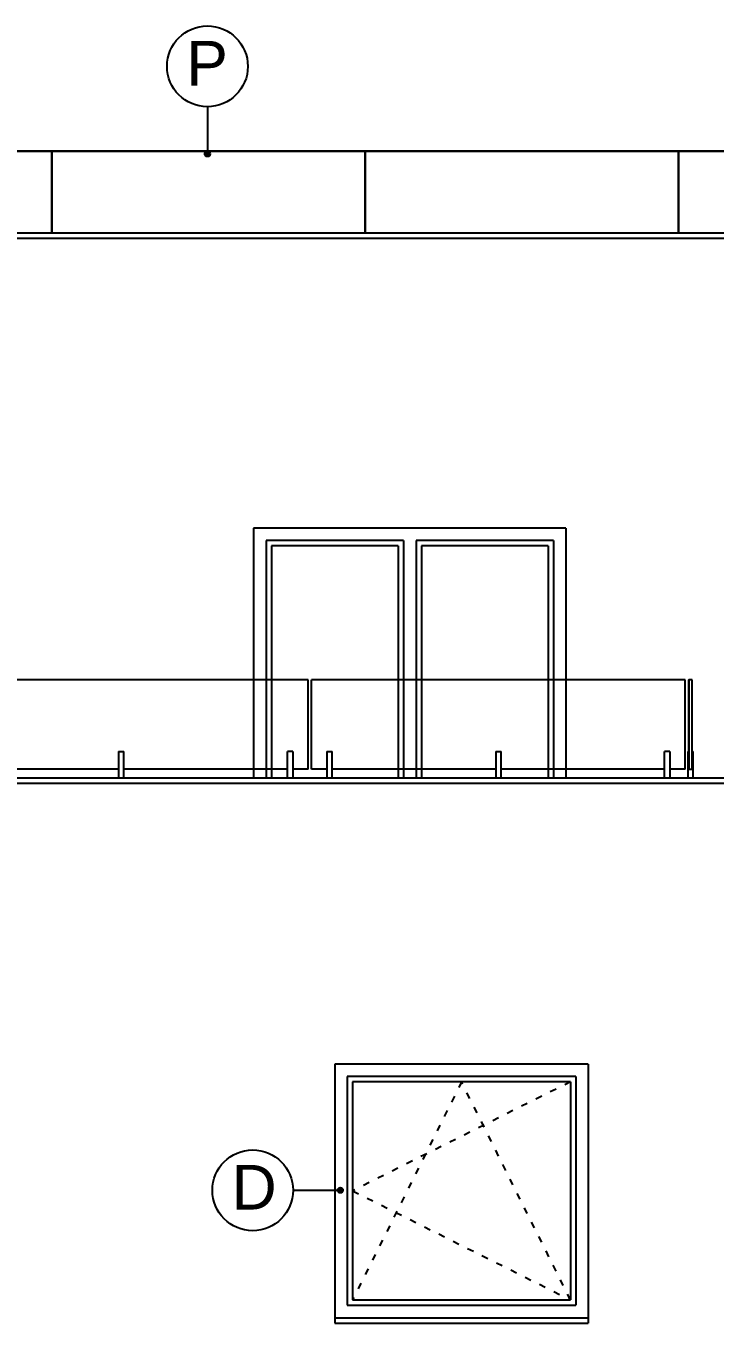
# Model space of a CAD drawing. Extents: x 3792242 to 5145247, y -1546315 to -1031918.
# Drawn here: x 4271763 to 4275623, y -1521714 to -1514453 of the extents above; entities that cross this region are included whole.
import ezdxf

# ---------------------------------------------------------------- set-up
doc = ezdxf.new("R2010")
doc.units = 0
doc.header["$MEASUREMENT"] = 0
doc.linetypes.add('ACAD_ISO03W100', pattern=[30, 12, -18])
for name, color, linetype in [('OKNÁ', 143, 'CONTINUOUS'), ('TENKÁ', 7, 'CONTINUOUS'), ('ZARIADENIE1', 145, 'CONTINUOUS'), ('ZZ-elektro', 221, 'CONTINUOUS')]:
    doc.layers.add(name, color=color, linetype=linetype)
doc.styles.add('ARIAL', font='arial.ttf')

msp = doc.modelspace()

# ---------------------------------------------------------------- hatches: boundary and pattern name
at = {"layer": 'TENKÁ', "ltscale": 0.25}
h = msp.add_hatch(color=256, dxfattribs=at)
h.dxf.hatch_style = 1
h.paths.add_polyline_path([(4272764.462, -1515169.893, 1), (4272794.462, -1515169.893, 1)])
h = msp.add_hatch(color=256, dxfattribs=at)
h.dxf.hatch_style = 1
h.paths.add_polyline_path([(4273523.445, -1520985.5, 1), (4273523.445, -1520955.5, 1)])

# ---------------------------------------------------------------- linework, layer by layer
at = {"layer": 'OKNÁ'}
for p, q in [((4273847.714, -1517363.77), (4273137.714, -1517363.77)), ((4273137.714, -1517363.77), (4273137.714, -1518663.77)), ((4273847.714, -1517363.77), (4273847.714, -1518663.77)), ((4274687.714, -1517363.77), (4273977.714, -1517363.77)), ((4273977.714, -1517363.77), (4273977.714, -1518663.77)), ((4274687.714, -1517363.77), (4274687.714, -1518663.77)), ((4274812.714, -1520363.77), (4273592.714, -1520363.77)), ((4273592.714, -1520363.77), (4273592.714, -1521583.77)), ((4274812.714, -1520363.77), (4274812.714, -1521583.77)), ((4273592.714, -1521583.77), (4274812.714, -1521583.77))]:
    msp.add_line(p, q, dxfattribs=at)
at = {"layer": 'OKNÁ', "linetype": 'ACAD_ISO03W100', "ltscale": 3}
for p, q in [((4274812.714, -1520363.77), (4273592.714, -1520973.77)), ((4274202.714, -1520363.77), (4273592.714, -1521583.77)), ((4274812.714, -1521583.77), (4274202.714, -1520363.77)), ((4273592.714, -1520973.77), (4274812.714, -1521583.77))]:
    msp.add_line(p, q, dxfattribs=at)
at = {"layer": 'TENKÁ', "ltscale": 0.25}
for p, q in [((4272779.462, -1514905.833), (4272779.462, -1515169.893)), ((4273259.386, -1520970.5), (4273523.445, -1520970.5))]:
    msp.add_line(p, q, dxfattribs=at)
at = {"layer": 'TENKÁ'}
for p, q in [((4307997.714, -1515613.77), (4262097.714, -1515613.77)), ((4307997.714, -1515643.77), (4262097.714, -1515643.77)), ((4273037.714, -1517263.77), (4273037.714, -1518663.77)), ((4274787.714, -1517263.77), (4273037.714, -1517263.77)), ((4274787.714, -1517263.77), (4274787.714, -1518663.77)), ((4273877.714, -1517333.77), (4273107.714, -1517333.77)), ((4273107.714, -1517333.77), (4273107.714, -1518663.77)), ((4273877.714, -1517333.77), (4273877.714, -1518663.77)), ((4274717.714, -1517333.77), (4273947.714, -1517333.77)), ((4273947.714, -1517333.77), (4273947.714, -1518663.77)), ((4274717.714, -1517333.77), (4274717.714, -1518663.77)), ((4308797.714, -1518663.77), (4262097.714, -1518663.77)), ((4308797.714, -1518693.77), (4262097.714, -1518693.77)), ((4273492.714, -1520263.77), (4273492.714, -1521713.77)), ((4274912.714, -1520263.77), (4273492.714, -1520263.77)), ((4274912.714, -1520263.77), (4274912.714, -1521713.77)), ((4274842.714, -1520333.77), (4273562.714, -1520333.77)), ((4273562.714, -1520333.77), (4273562.714, -1521613.77)), ((4274842.714, -1520333.77), (4274842.714, -1521613.77)), ((4273562.714, -1521613.77), (4274842.714, -1521613.77)), ((4273492.714, -1521683.77), (4274912.714, -1521683.77)), ((4273492.714, -1521713.77), (4274912.714, -1521713.77))]:
    msp.add_line(p, q, dxfattribs=at)
at = {"layer": 'TENKÁ', "color": 8}
for p, q in [((4272281.464, -1518513.77), (4272281.464, -1518663.77)), ((4272281.464, -1518513.77), (4272311.464, -1518513.77)), ((4272281.464, -1518513.77), (4272281.464, -1518663.77)), ((4272281.464, -1518513.77), (4272311.464, -1518513.77)), ((4272311.464, -1518663.77), (4272311.464, -1518513.77)), ((4272311.464, -1518663.77), (4272311.464, -1518513.77)), ((4273227.714, -1518663.77), (4273227.714, -1518513.77)), ((4273257.714, -1518513.77), (4273227.714, -1518513.77)), ((4273227.714, -1518663.77), (4273227.714, -1518513.77)), ((4273257.714, -1518513.77), (4273227.714, -1518513.77)), ((4273257.714, -1518513.77), (4273257.714, -1518663.77)), ((4273257.714, -1518513.77), (4273257.714, -1518663.77)), ((4273447.714, -1518513.77), (4273447.714, -1518663.77)), ((4273447.714, -1518513.77), (4273477.714, -1518513.77)), ((4273447.714, -1518513.77), (4273447.714, -1518663.77)), ((4273447.714, -1518513.77), (4273477.714, -1518513.77)), ((4273477.714, -1518663.77), (4273477.714, -1518513.77)), ((4273477.714, -1518663.77), (4273477.714, -1518513.77)), ((4274393.964, -1518513.77), (4274393.964, -1518663.77)), ((4274393.964, -1518513.77), (4274423.964, -1518513.77)), ((4274393.964, -1518513.77), (4274393.964, -1518663.77)), ((4274393.964, -1518513.77), (4274423.964, -1518513.77)), ((4274423.964, -1518663.77), (4274423.964, -1518513.77)), ((4274423.964, -1518663.77), (4274423.964, -1518513.77)), ((4275340.214, -1518663.77), (4275340.214, -1518513.77)), ((4275370.214, -1518513.77), (4275340.214, -1518513.77)), ((4275340.214, -1518663.77), (4275340.214, -1518513.77)), ((4275370.214, -1518513.77), (4275340.214, -1518513.77)), ((4275370.214, -1518513.77), (4275370.214, -1518663.77)), ((4275370.214, -1518513.77), (4275370.214, -1518663.77)), ((4275470.214, -1518513.77), (4275475.214, -1518513.77)), ((4275470.214, -1518513.77), (4275470.214, -1518663.77)), ((4275470.214, -1518513.77), (4275475.214, -1518513.77)), ((4275470.214, -1518513.77), (4275470.214, -1518663.77)), ((4275495.214, -1518513.77), (4275500.214, -1518513.77)), ((4275495.214, -1518513.77), (4275500.214, -1518513.77)), ((4275500.214, -1518663.77), (4275500.214, -1518513.77)), ((4275500.214, -1518663.77), (4275500.214, -1518513.77))]:
    msp.add_line(p, q, dxfattribs=at)
at = {"layer": 'TENKÁ', "ltscale": 0.25}
for centre, radius in [((4272779.462, -1514679.662), 226.172), ((4272779.462, -1515169.893), 15), ((4273033.214, -1520970.5), 226.172), ((4273523.445, -1520970.5), 15)]:
    msp.add_circle(centre, radius, dxfattribs=at)
at = {"layer": 'ZARIADENIE1'}
for p, q in [((4273342.714, -1518113.77), (4271250.214, -1518113.77)), ((4273342.714, -1518113.77), (4271250.214, -1518113.77)), ((4273342.714, -1518613.77), (4273342.714, -1518113.77)), ((4273342.714, -1518613.77), (4273342.714, -1518113.77)), ((4273342.714, -1518613.77), (4273342.714, -1518113.77)), ((4273342.714, -1518613.77), (4273342.714, -1518113.77)), ((4273362.714, -1518613.77), (4273362.714, -1518113.77)), ((4273362.714, -1518613.77), (4273362.714, -1518113.77)), ((4273362.714, -1518613.77), (4273362.714, -1518113.77)), ((4275455.214, -1518113.77), (4273362.714, -1518113.77)), ((4273362.714, -1518613.77), (4273362.714, -1518113.77)), ((4273362.714, -1518613.77), (4273362.714, -1518113.77)), ((4273362.714, -1518613.77), (4273362.714, -1518113.77)), ((4275455.214, -1518113.77), (4273362.714, -1518113.77)), ((4275455.214, -1518613.77), (4275455.214, -1518113.77)), ((4275455.214, -1518613.77), (4275455.214, -1518113.77)), ((4275455.214, -1518613.77), (4275455.214, -1518113.77)), ((4275455.214, -1518613.77), (4275455.214, -1518113.77)), ((4275475.214, -1518613.77), (4275475.214, -1518113.77)), ((4275475.214, -1518613.77), (4275475.214, -1518113.77)), ((4275475.214, -1518613.77), (4275475.214, -1518113.77)), ((4275475.214, -1518613.77), (4275475.214, -1518113.77)), ((4275475.214, -1518613.77), (4275475.214, -1518113.77)), ((4275475.214, -1518613.77), (4275475.214, -1518113.77)), ((4272281.464, -1518613.77), (4271365.214, -1518613.77)), ((4272281.464, -1518613.77), (4271365.214, -1518613.77)), ((4273227.714, -1518613.77), (4272311.464, -1518613.77)), ((4273227.714, -1518613.77), (4272311.464, -1518613.77)), ((4273342.714, -1518613.77), (4273257.714, -1518613.77)), ((4273342.714, -1518613.77), (4273257.714, -1518613.77)), ((4273342.714, -1518613.77), (4273265.214, -1518613.77)), ((4273342.714, -1518613.77), (4273265.214, -1518613.77)), ((4273440.214, -1518613.77), (4273362.714, -1518613.77)), ((4273447.714, -1518613.77), (4273362.714, -1518613.77)), ((4273440.214, -1518613.77), (4273362.714, -1518613.77)), ((4273447.714, -1518613.77), (4273362.714, -1518613.77)), ((4274393.964, -1518613.77), (4273477.714, -1518613.77)), ((4273725.214, -1518613.77), (4273477.714, -1518613.77)), ((4274393.964, -1518613.77), (4273477.714, -1518613.77)), ((4273725.214, -1518613.77), (4273477.714, -1518613.77)), ((4275340.214, -1518613.77), (4274423.964, -1518613.77)), ((4275340.214, -1518613.77), (4274423.964, -1518613.77)), ((4275455.214, -1518613.77), (4275370.214, -1518613.77)), ((4275455.214, -1518613.77), (4275370.214, -1518613.77)), ((4275455.214, -1518613.77), (4275377.714, -1518613.77)), ((4275455.214, -1518613.77), (4275377.714, -1518613.77))]:
    msp.add_line(p, q, dxfattribs=at)
msp.add_lwpolyline([(4275495.214, -1518113.77), (4275475.214, -1518113.77), (4275475.214, -1518613.77), (4275495.214, -1518613.77)], close=True, dxfattribs=at)
msp.add_lwpolyline([(4275495.214, -1518113.77), (4275475.214, -1518113.77), (4275475.214, -1518613.77), (4275495.214, -1518613.77)], close=True, dxfattribs=at)
at = {"layer": 'ZZ-elektro', "color": 253, "lineweight": 30, "ltscale": 10}
for p, q in [((4264887.655, -1515153.77), (4278927.655, -1515153.77)), ((4271907.655, -1515613.77), (4271907.655, -1515153.77)), ((4271907.655, -1515613.77), (4271907.655, -1515153.77)), ((4271907.655, -1515613.77), (4271907.655, -1515153.77)), ((4273662.655, -1515613.77), (4273662.655, -1515153.77)), ((4273662.655, -1515613.77), (4273662.655, -1515153.77)), ((4273662.655, -1515613.77), (4273662.655, -1515153.77)), ((4275417.655, -1515613.77), (4275417.655, -1515153.77)), ((4275417.655, -1515613.77), (4275417.655, -1515153.77)), ((4275417.655, -1515613.77), (4275417.655, -1515153.77))]:
    msp.add_line(p, q, dxfattribs=at)

# ---------------------------------------------------------------- texts
at = {"layer": 'TENKÁ', "lineweight": 40, "ltscale": 0.25, "style": 'ARIAL'}
for s, p in [('P', (4272661.275, -1514787.553)), ('D', (4272915.028, -1521078.391))]:
    msp.add_text(s, height=250, dxfattribs=at).set_placement(p)

doc.saveas('drawing.dxf')
